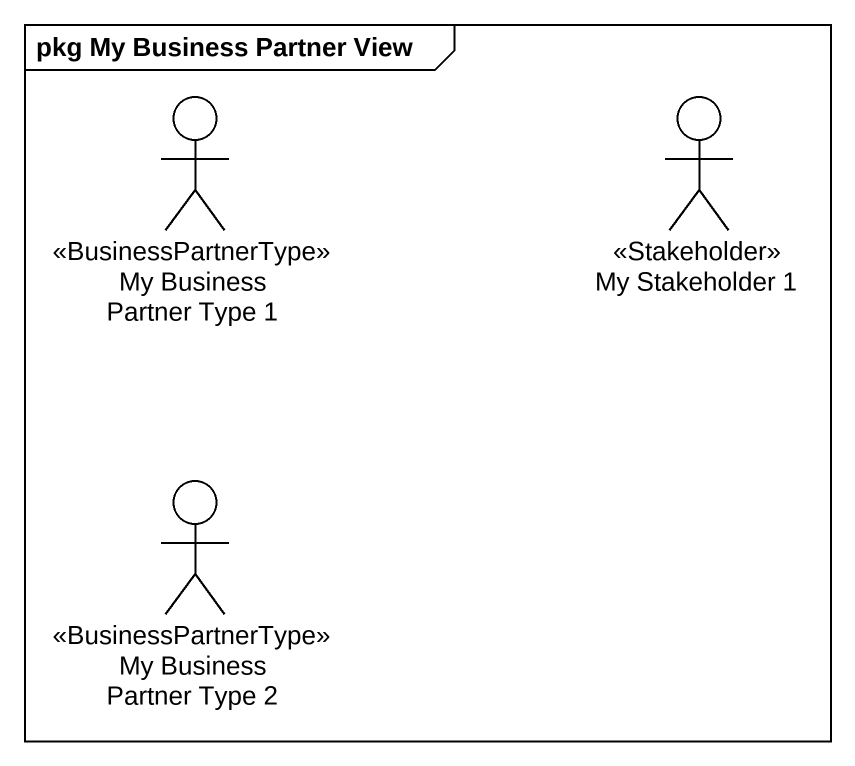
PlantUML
@startuml
mainframe pkg My Business Partner View
actor "My Business Partner Type 1" as My_Business_Partner_Type_1 <<BusinessPartnerType>>
actor "My Stakeholder 1" as My_Stakeholder_1 <<Stakeholder>>
actor "My Business Partner Type 2" as My_Business_Partner_Type_2 <<BusinessPartnerType>>
@enduml
